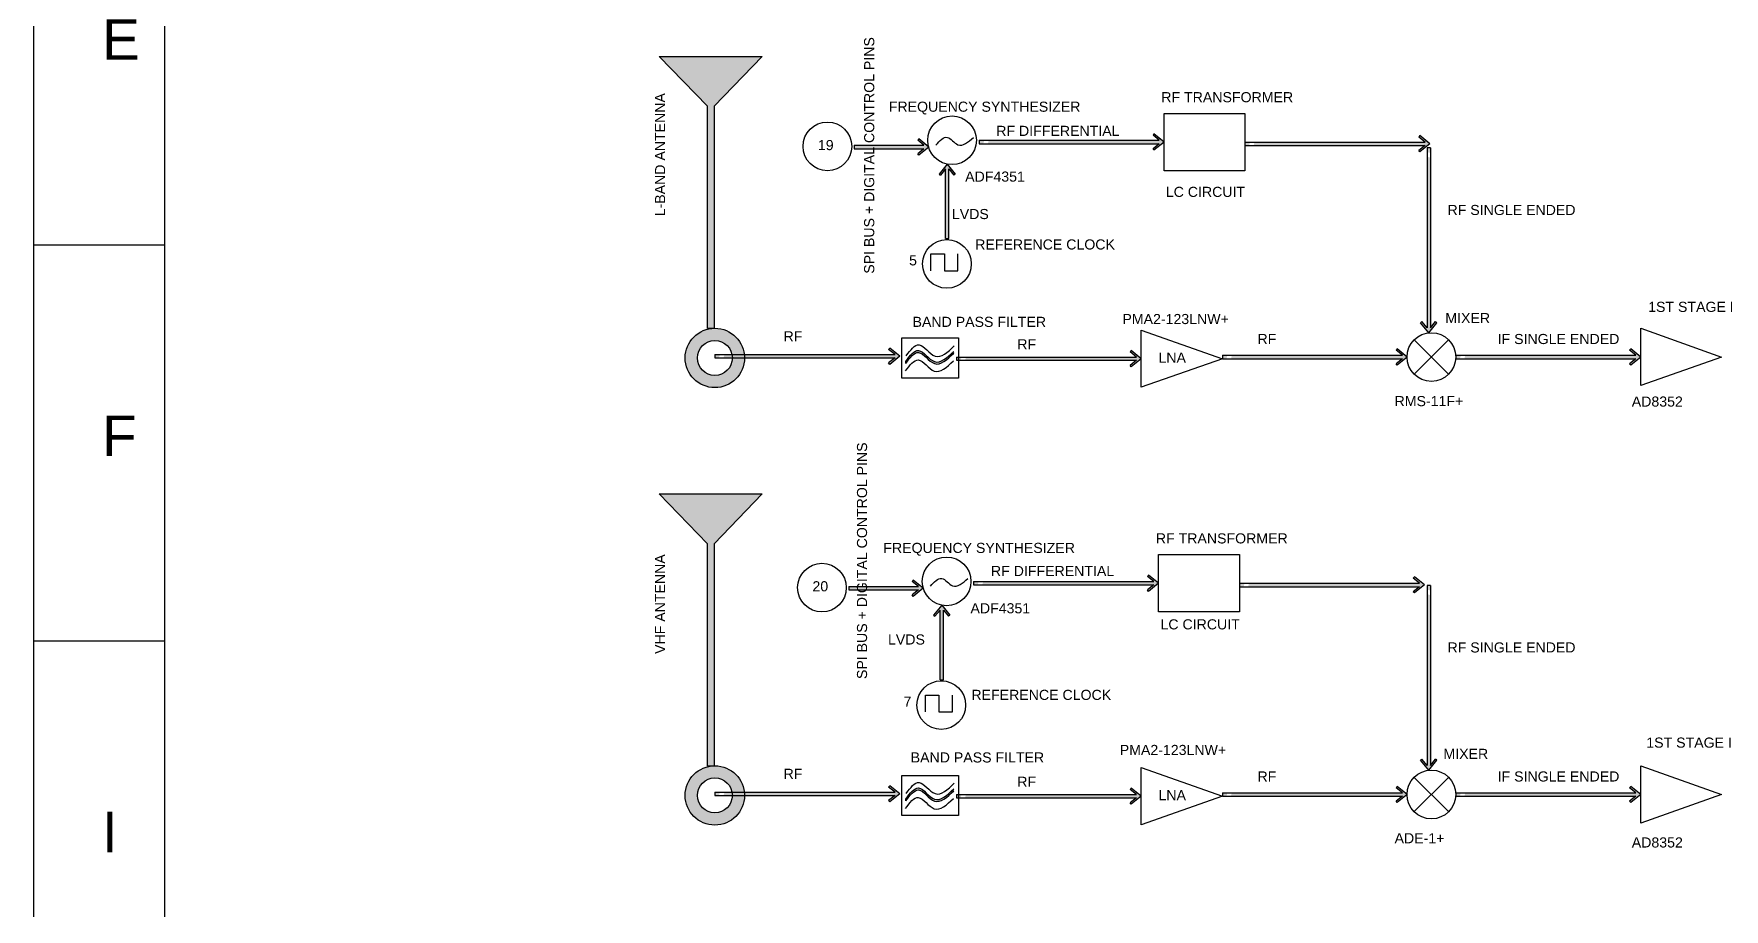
# Model space of a CAD drawing. Header units: millimetres. Extents: x 1966 to 5966, y 1587 to 4387.
# Drawn here: x 1966 to 3048, y 2696 to 3257 of the extents above; entities that cross this region are included whole.
import ezdxf

# ---------------------------------------------------------------- set-up
doc = ezdxf.new("R2010")
doc.units = ezdxf.units.MM
doc.layers.add('Part Number', color=10, linetype='Continuous')
doc.layers.add('Protocol', color=210, linetype='Continuous')
doc.styles.get("Standard").update_dxf_attribs({"font": 'arial.ttf'})

msp = doc.modelspace()

# ---------------------------------------------------------------- hatches: boundary and pattern name
h = msp.add_hatch(color=256)
h.dxf.hatch_style = 1
h.paths.add_polyline_path([(2401.5, 3210.2), (2432.3, 3242.2), (2366.4, 3242.2), (2397.2, 3210.2), (2397.2, 3067.7), (2399.4, 3067.7, -0.028589), (2401.5, 3067.9)])
h = msp.add_hatch(color=256)
h.dxf.hatch_style = 1
h.paths.add_polyline_path([(2539, 3184.1), (2532.6, 3189.3), (2531.9, 3188.4), (2535.9, 3185.2), (2491.2, 3185.2), (2491.2, 3183), (2535.9, 3183), (2531.9, 3179.8), (2532.6, 3178.9)])
h = msp.add_hatch(color=256)
h.dxf.hatch_style = 1
h.paths.add_polyline_path([(2686.6, 3186.2), (2682.6, 3183), (2683.2, 3182.1), (2689.7, 3187.3), (2683.2, 3192.5), (2682.6, 3191.6), (2686.6, 3188.4), (2585.2, 3188.4), (2583.1, 3186.2)])
edge = h.paths.add_edge_path()
edge.add_ellipse((2571.3, 3187.3), major_axis=(3.86, 7.85), ratio=0.636095, start_angle=279.8196, end_angle=294.9189, ccw=False)
edge.add_line((2576.8, 3186.2), (2583.1, 3186.2))
edge.add_line((2583.1, 3186.2), (2585.2, 3188.4))
edge.add_line((2585.2, 3188.4), (2577.4, 3188.4))
edge = h.paths.add_edge_path()
edge.add_line((2571.3, 3188.4), (2571.3, 3186.2))
edge.add_line((2571.3, 3186.2), (2573.8, 3186.2))
edge.add_ellipse((2571.3, 3187.3), major_axis=(1.93, 3.92), ratio=0.636095, start_angle=272.1348, end_angle=302.6038)
edge.add_line((2574.4, 3188.4), (2571.3, 3188.4))
h = msp.add_hatch(color=256)
h.dxf.hatch_style = 1
h.paths.add_polyline_path([(2856.8, 3185.1), (2852.8, 3181.9), (2853.5, 3181), (2859.9, 3186.2), (2853.5, 3191.4), (2852.8, 3190.5), (2856.8, 3187.3), (2755.5, 3187.3), (2753.3, 3185.1)])
edge = h.paths.add_edge_path()
edge.add_ellipse((2741.5, 3186.2), major_axis=(3.86, 7.85), ratio=0.636095, start_angle=279.8196, end_angle=294.9189, ccw=False)
edge.add_line((2747.1, 3185.1), (2753.3, 3185.1))
edge.add_line((2753.3, 3185.1), (2755.5, 3187.3))
edge.add_line((2755.5, 3187.3), (2747.6, 3187.3))
edge = h.paths.add_edge_path()
edge.add_line((2741.5, 3187.3), (2741.5, 3185.1))
edge.add_line((2741.5, 3185.1), (2744.1, 3185.1))
edge.add_ellipse((2741.5, 3186.2), major_axis=(1.93, 3.92), ratio=0.636095, start_angle=272.1348, end_angle=302.6038)
edge.add_line((2744.6, 3187.3), (2741.5, 3187.3))
h = msp.add_hatch(color=256)
h.dxf.hatch_style = 1
h.paths.add_polyline_path([(2858.1, 3068.2), (2854.8, 3072.2), (2854, 3071.5), (2859.2, 3065.1), (2864.3, 3071.5), (2863.5, 3072.2), (2860.2, 3068.2), (2860.2, 3169.5), (2858.1, 3171.7)])
edge = h.paths.add_edge_path()
edge.add_ellipse((2859.2, 3183.5), major_axis=(7.85, -3.86), ratio=0.636095, start_angle=279.8196, end_angle=294.9189, ccw=False)
edge.add_line((2858.1, 3177.9), (2858.1, 3171.7))
edge.add_line((2858.1, 3171.7), (2860.2, 3169.5))
edge.add_line((2860.2, 3169.5), (2860.2, 3177.3))
edge = h.paths.add_edge_path()
edge.add_line((2860.2, 3183.5), (2858.1, 3183.5))
edge.add_line((2858.1, 3183.5), (2858.1, 3180.9))
edge.add_ellipse((2859.2, 3183.5), major_axis=(3.92, -1.93), ratio=0.636095, start_angle=272.1348, end_angle=302.6038)
edge.add_line((2860.2, 3180.4), (2860.2, 3183.5))
h = msp.add_hatch(color=256)
h.dxf.hatch_style = 1
h.paths.add_polyline_path([(2551.9, 3170.1), (2555.1, 3166.1), (2556, 3166.8), (2550.8, 3173.2), (2545.6, 3166.8), (2546.5, 3166.1), (2549.7, 3170.1), (2549.7, 3125.4), (2551.9, 3125.4)])
h = msp.add_hatch(color=256)
h.dxf.hatch_style = 1
h.paths.add_polyline_path([(2383.1, 3048.9, 1), (2421, 3048.9), (2413.2, 3048.9, -1), (2390.9, 3048.9, -0.907055), (2413, 3051.1), (2420.9, 3051.1, 0.944515)])
h = msp.add_hatch(color=256)
h.dxf.hatch_style = 1
h.paths.add_polyline_path([(2517.4, 3048.9), (2513.3, 3045.7), (2514, 3044.8), (2520.4, 3050), (2514, 3055.1), (2513.3, 3054.3), (2517.4, 3051.1), (2416, 3051.1), (2413.8, 3048.9)])
edge = h.paths.add_edge_path()
edge.add_ellipse((2402, 3050), major_axis=(3.86, 7.85), ratio=0.636095, start_angle=279.8196, end_angle=294.9189, ccw=False)
edge.add_line((2407.6, 3048.9), (2413.8, 3048.9))
edge.add_line((2413.8, 3048.9), (2416, 3051.1))
edge.add_line((2416, 3051.1), (2408.2, 3051.1))
edge = h.paths.add_edge_path()
edge.add_line((2402, 3051.1), (2402, 3048.9))
edge.add_line((2402, 3048.9), (2404.6, 3048.9))
edge.add_ellipse((2402, 3050), major_axis=(1.93, 3.92), ratio=0.636095, start_angle=272.1348, end_angle=302.6038)
edge.add_line((2405.2, 3051.1), (2402, 3051.1))
h = msp.add_hatch(color=256)
h.dxf.hatch_style = 1
edge = h.paths.add_edge_path()
edge.add_spline(control_points=[(2524.3, 3045.4), (2527, 3049.1), (2532.8, 3056.9), (2542.8, 3040.5), (2550.6, 3047.7), (2554.7, 3051.5)], knot_values=[0, 0, 0, 0, 357.115738, 767.845973, 1217.940205, 1217.940205, 1217.940205, 1217.940205], degree=3, periodic=0)
edge.add_line((2554.7, 3051.5), (2554.7, 3052.9))
edge.add_spline(control_points=[(2554.7, 3052.9), (2550.6, 3049), (2542.8, 3041.7), (2532.8, 3058.2), (2527, 3050.3), (2524.3, 3046.7)], knot_values=[0, 0, 0, 0, 452.11498, 862.845214, 1219.960953, 1219.960953, 1219.960953, 1219.960953], degree=3, periodic=0)
edge.add_line((2524.3, 3046.7), (2524.3, 3045.4))
h = msp.add_hatch(color=256)
h.dxf.hatch_style = 1
h.paths.add_polyline_path([(2672.1, 3047.4), (2668, 3044.1), (2668.7, 3043.3), (2675.1, 3048.4), (2668.7, 3053.6), (2668, 3052.8), (2672.1, 3049.5), (2570.7, 3049.5), (2568.5, 3047.4)])
edge = h.paths.add_edge_path()
edge.add_ellipse((2556.7, 3048.4), major_axis=(3.86, 7.85), ratio=0.636095, start_angle=279.8196, end_angle=294.9189, ccw=False)
edge.add_line((2562.3, 3047.4), (2568.5, 3047.4))
edge.add_line((2568.5, 3047.4), (2570.7, 3049.5))
edge.add_line((2570.7, 3049.5), (2562.9, 3049.5))
edge = h.paths.add_edge_path()
edge.add_line((2556.7, 3049.5), (2556.7, 3047.4))
edge.add_line((2556.7, 3047.4), (2559.3, 3047.4))
edge.add_ellipse((2556.7, 3048.4), major_axis=(1.93, 3.92), ratio=0.636095, start_angle=272.1348, end_angle=302.6038)
edge.add_line((2559.9, 3049.5), (2556.7, 3049.5))
h = msp.add_hatch(color=256)
h.dxf.hatch_style = 1
h.paths.add_polyline_path([(2842.3, 3048.4), (2838.3, 3045.2), (2839, 3044.3), (2845.4, 3049.5), (2839, 3054.7), (2838.3, 3053.8), (2842.3, 3050.6), (2740.9, 3050.6), (2738.8, 3048.4)])
edge = h.paths.add_edge_path()
edge.add_ellipse((2727, 3049.5), major_axis=(3.86, 7.85), ratio=0.636095, start_angle=279.8196, end_angle=294.9189, ccw=False)
edge.add_line((2732.5, 3048.4), (2738.8, 3048.4))
edge.add_line((2738.8, 3048.4), (2740.9, 3050.6))
edge.add_line((2740.9, 3050.6), (2733.1, 3050.6))
edge = h.paths.add_edge_path()
edge.add_line((2727, 3050.6), (2727, 3048.4))
edge.add_line((2727, 3048.4), (2729.5, 3048.4))
edge.add_ellipse((2727, 3049.5), major_axis=(1.93, 3.92), ratio=0.636095, start_angle=272.1348, end_angle=302.6038)
edge.add_line((2730.1, 3050.6), (2727, 3050.6))
h = msp.add_hatch(color=256)
h.dxf.hatch_style = 1
h.paths.add_polyline_path([(2991.8, 3048.4), (2987.8, 3045.2), (2988.5, 3044.3), (2994.9, 3049.5), (2988.5, 3054.7), (2987.8, 3053.8), (2991.8, 3050.6), (2890.4, 3050.6), (2888.3, 3048.4)])
edge = h.paths.add_edge_path()
edge.add_ellipse((2876.5, 3049.5), major_axis=(3.86, 7.85), ratio=0.636095, start_angle=279.8196, end_angle=294.9189, ccw=False)
edge.add_line((2882, 3048.4), (2888.3, 3048.4))
edge.add_line((2888.3, 3048.4), (2890.4, 3050.6))
edge.add_line((2890.4, 3050.6), (2882.6, 3050.6))
edge = h.paths.add_edge_path()
edge.add_line((2876.5, 3050.6), (2876.5, 3048.4))
edge.add_line((2876.5, 3048.4), (2879, 3048.4))
edge.add_ellipse((2876.5, 3049.5), major_axis=(1.93, 3.92), ratio=0.636095, start_angle=272.1348, end_angle=302.6038)
edge.add_line((2879.6, 3050.6), (2876.5, 3050.6))
h = msp.add_hatch(color=256)
h.dxf.hatch_style = 1
h.paths.add_polyline_path([(2401.5, 2929.8), (2432.3, 2961.8), (2366.4, 2961.8), (2397.2, 2929.8), (2397.2, 2787.2), (2399.4, 2787.2, -0.028589), (2401.5, 2787.4)])
h = msp.add_hatch(color=256)
h.dxf.hatch_style = 1
h.paths.add_polyline_path([(2535.4, 2901.3), (2529, 2906.5), (2528.4, 2905.6), (2532.4, 2902.4), (2487.7, 2902.4), (2487.7, 2900.2), (2532.4, 2900.2), (2528.4, 2897), (2529, 2896.1)])
h = msp.add_hatch(color=256)
h.dxf.hatch_style = 1
h.paths.add_polyline_path([(2683.1, 2903.4), (2679, 2900.2), (2679.7, 2899.3), (2686.1, 2904.5), (2679.7, 2909.7), (2679, 2908.8), (2683.1, 2905.6), (2581.7, 2905.6), (2579.5, 2903.4)])
edge = h.paths.add_edge_path()
edge.add_ellipse((2567.7, 2904.5), major_axis=(3.86, 7.85), ratio=0.636095, start_angle=279.8196, end_angle=294.9189, ccw=False)
edge.add_line((2573.3, 2903.4), (2579.5, 2903.4))
edge.add_line((2579.5, 2903.4), (2581.7, 2905.6))
edge.add_line((2581.7, 2905.6), (2573.9, 2905.6))
edge = h.paths.add_edge_path()
edge.add_line((2567.7, 2905.6), (2567.7, 2903.4))
edge.add_line((2567.7, 2903.4), (2570.3, 2903.4))
edge.add_ellipse((2567.7, 2904.5), major_axis=(1.93, 3.92), ratio=0.636095, start_angle=272.1348, end_angle=302.6038)
edge.add_line((2570.9, 2905.6), (2567.7, 2905.6))
h = msp.add_hatch(color=256)
h.dxf.hatch_style = 1
h.paths.add_polyline_path([(2853.3, 2902.3), (2849.3, 2899.1), (2850, 2898.3), (2856.4, 2903.4), (2850, 2908.6), (2849.3, 2907.7), (2853.3, 2904.5), (2751.9, 2904.5), (2749.8, 2902.3)])
edge = h.paths.add_edge_path()
edge.add_ellipse((2738, 2903.4), major_axis=(3.86, 7.85), ratio=0.636095, start_angle=279.8196, end_angle=294.9189, ccw=False)
edge.add_line((2743.5, 2902.3), (2749.8, 2902.3))
edge.add_line((2749.8, 2902.3), (2751.9, 2904.5))
edge.add_line((2751.9, 2904.5), (2744.1, 2904.5))
edge = h.paths.add_edge_path()
edge.add_line((2738, 2904.5), (2738, 2902.3))
edge.add_line((2738, 2902.3), (2740.5, 2902.3))
edge.add_ellipse((2738, 2903.4), major_axis=(1.93, 3.92), ratio=0.636095, start_angle=272.1348, end_angle=302.6038)
edge.add_line((2741.1, 2904.5), (2738, 2904.5))
h = msp.add_hatch(color=256)
h.dxf.hatch_style = 1
h.paths.add_polyline_path([(2858.1, 2787.7), (2854.8, 2791.7), (2854, 2791.1), (2859.2, 2784.7), (2864.3, 2791.1), (2863.5, 2791.7), (2860.2, 2787.7), (2860.2, 2889.1), (2858.1, 2891.3)])
edge = h.paths.add_edge_path()
edge.add_ellipse((2859.2, 2903.1), major_axis=(7.85, -3.86), ratio=0.636095, start_angle=279.8196, end_angle=294.9189, ccw=False)
edge.add_line((2858.1, 2897.5), (2858.1, 2891.3))
edge.add_line((2858.1, 2891.3), (2860.2, 2889.1))
edge.add_line((2860.2, 2889.1), (2860.2, 2896.9))
edge = h.paths.add_edge_path()
edge.add_line((2860.2, 2903.1), (2858.1, 2903.1))
edge.add_line((2858.1, 2903.1), (2858.1, 2900.5))
edge.add_ellipse((2859.2, 2903.1), major_axis=(3.92, -1.93), ratio=0.636095, start_angle=272.1348, end_angle=302.6038)
edge.add_line((2860.2, 2899.9), (2860.2, 2903.1))
h = msp.add_hatch(color=256)
h.dxf.hatch_style = 1
h.paths.add_polyline_path([(2548.4, 2887.3), (2551.6, 2883.3), (2552.4, 2884), (2547.3, 2890.4), (2542.1, 2884), (2542.9, 2883.3), (2546.2, 2887.3), (2546.2, 2842.6), (2548.4, 2842.6)])
h = msp.add_hatch(color=256)
h.dxf.hatch_style = 1
h.paths.add_polyline_path([(2383.1, 2768.5, 1), (2421, 2768.5), (2413.2, 2768.5, -1), (2390.9, 2768.5, -0.907055), (2413, 2770.6), (2420.9, 2770.6, 0.944515)])
h = msp.add_hatch(color=256)
h.dxf.hatch_style = 1
h.paths.add_polyline_path([(2517.4, 2768.5), (2513.3, 2765.2), (2514, 2764.4), (2520.4, 2769.5), (2514, 2774.7), (2513.3, 2773.9), (2517.4, 2770.6), (2416, 2770.6), (2413.8, 2768.5)])
edge = h.paths.add_edge_path()
edge.add_ellipse((2402, 2769.5), major_axis=(3.86, 7.85), ratio=0.636095, start_angle=279.8196, end_angle=294.9189, ccw=False)
edge.add_line((2407.6, 2768.5), (2413.8, 2768.5))
edge.add_line((2413.8, 2768.5), (2416, 2770.6))
edge.add_line((2416, 2770.6), (2408.2, 2770.6))
edge = h.paths.add_edge_path()
edge.add_line((2402, 2770.6), (2402, 2768.5))
edge.add_line((2402, 2768.5), (2404.6, 2768.5))
edge.add_ellipse((2402, 2769.5), major_axis=(1.93, 3.92), ratio=0.636095, start_angle=272.1348, end_angle=302.6038)
edge.add_line((2405.2, 2770.6), (2402, 2770.6))
h = msp.add_hatch(color=256)
h.dxf.hatch_style = 1
edge = h.paths.add_edge_path()
edge.add_spline(control_points=[(2524.3, 2765), (2527, 2768.6), (2532.8, 2776.5), (2542.8, 2760), (2550.6, 2767.2), (2554.7, 2771.1)], knot_values=[0, 0, 0, 0, 357.115738, 767.845973, 1217.940205, 1217.940205, 1217.940205, 1217.940205], degree=3, periodic=0)
edge.add_line((2554.7, 2771.1), (2554.7, 2772.4))
edge.add_spline(control_points=[(2554.7, 2772.4), (2550.6, 2768.5), (2542.8, 2761.3), (2532.8, 2777.8), (2527, 2769.9), (2524.3, 2766.2)], knot_values=[0, 0, 0, 0, 452.11498, 862.845214, 1219.960953, 1219.960953, 1219.960953, 1219.960953], degree=3, periodic=0)
edge.add_line((2524.3, 2766.2), (2524.3, 2765))
h = msp.add_hatch(color=256)
h.dxf.hatch_style = 1
h.paths.add_polyline_path([(2672.1, 2766.9), (2668, 2763.7), (2668.7, 2762.8), (2675.1, 2768), (2668.7, 2773.2), (2668, 2772.3), (2672.1, 2769.1), (2570.7, 2769.1), (2568.5, 2766.9)])
edge = h.paths.add_edge_path()
edge.add_ellipse((2556.7, 2768), major_axis=(3.86, 7.85), ratio=0.636095, start_angle=279.8196, end_angle=294.9189, ccw=False)
edge.add_line((2562.3, 2766.9), (2568.5, 2766.9))
edge.add_line((2568.5, 2766.9), (2570.7, 2769.1))
edge.add_line((2570.7, 2769.1), (2562.9, 2769.1))
edge = h.paths.add_edge_path()
edge.add_line((2556.7, 2769.1), (2556.7, 2766.9))
edge.add_line((2556.7, 2766.9), (2559.3, 2766.9))
edge.add_ellipse((2556.7, 2768), major_axis=(1.93, 3.92), ratio=0.636095, start_angle=272.1348, end_angle=302.6038)
edge.add_line((2559.9, 2769.1), (2556.7, 2769.1))
h = msp.add_hatch(color=256)
h.dxf.hatch_style = 1
h.paths.add_polyline_path([(2842.3, 2768), (2838.3, 2764.8), (2839, 2763.9), (2845.4, 2769.1), (2839, 2774.2), (2838.3, 2773.4), (2842.3, 2770.2), (2740.9, 2770.2), (2738.8, 2768)])
edge = h.paths.add_edge_path()
edge.add_ellipse((2727, 2769.1), major_axis=(3.86, 7.85), ratio=0.636095, start_angle=279.8196, end_angle=294.9189, ccw=False)
edge.add_line((2732.5, 2768), (2738.8, 2768))
edge.add_line((2738.8, 2768), (2740.9, 2770.2))
edge.add_line((2740.9, 2770.2), (2733.1, 2770.2))
edge = h.paths.add_edge_path()
edge.add_line((2727, 2770.2), (2727, 2768))
edge.add_line((2727, 2768), (2729.5, 2768))
edge.add_ellipse((2727, 2769.1), major_axis=(1.93, 3.92), ratio=0.636095, start_angle=272.1348, end_angle=302.6038)
edge.add_line((2730.1, 2770.2), (2727, 2770.2))
h = msp.add_hatch(color=256)
h.dxf.hatch_style = 1
h.paths.add_polyline_path([(2991.8, 2768), (2987.8, 2764.8), (2988.5, 2763.9), (2994.9, 2769.1), (2988.5, 2774.2), (2987.8, 2773.4), (2991.8, 2770.2), (2890.4, 2770.2), (2888.3, 2768)])
edge = h.paths.add_edge_path()
edge.add_ellipse((2876.5, 2769.1), major_axis=(3.86, 7.85), ratio=0.636095, start_angle=279.8196, end_angle=294.9189, ccw=False)
edge.add_line((2882, 2768), (2888.3, 2768))
edge.add_line((2888.3, 2768), (2890.4, 2770.2))
edge.add_line((2890.4, 2770.2), (2882.6, 2770.2))
edge = h.paths.add_edge_path()
edge.add_line((2876.5, 2770.2), (2876.5, 2768))
edge.add_line((2876.5, 2768), (2879, 2768))
edge.add_ellipse((2876.5, 2769.1), major_axis=(1.93, 3.92), ratio=0.636095, start_angle=272.1348, end_angle=302.6038)
edge.add_line((2879.6, 2770.2), (2876.5, 2770.2))

# ---------------------------------------------------------------- linework, layer by layer
for p, q in [((2397.2, 3210.2), (2366.4, 3242.2)), ((2366.4, 3242.2), (2432.3, 3242.2)), ((2401.5, 3210.2), (2432.3, 3242.2)), ((2397.2, 3067.7), (2397.2, 3210.2)), ((2401.5, 3210.2), (2401.5, 3067.7)), ((2689.7, 3205.7), (2741.5, 3205.7)), ((2689.7, 3168.9), (2689.7, 3205.7)), ((2741.5, 3205.7), (2741.5, 3168.9)), ((2491.2, 3185.2), (2535.9, 3185.2)), ((2491.2, 3185.2), (2491.2, 3183)), ((2491.2, 3183), (2535.9, 3183)), ((2532.6, 3189.3), (2531.9, 3188.4)), ((2535.9, 3185.2), (2531.9, 3188.4)), ((2535.9, 3183), (2531.9, 3179.8)), ((2539, 3184.1), (2532.6, 3189.3)), ((2539, 3184.1), (2532.6, 3178.9)), ((2571.3, 3188.4), (2686.6, 3188.4)), ((2571.3, 3188.4), (2571.3, 3186.2)), ((2571.3, 3186.2), (2686.6, 3186.2)), ((2683.2, 3192.5), (2682.6, 3191.6)), ((2686.6, 3188.4), (2682.6, 3191.6)), ((2686.6, 3186.2), (2682.6, 3183)), ((2683.2, 3182.1), (2682.6, 3183)), ((2689.7, 3187.3), (2683.2, 3192.5)), ((2689.7, 3187.3), (2683.2, 3182.1)), ((2741.5, 3187.3), (2856.8, 3187.3)), ((2741.5, 3187.3), (2741.5, 3185.1)), ((2741.5, 3185.1), (2856.8, 3185.1)), ((2853.5, 3191.4), (2852.8, 3190.5)), ((2856.8, 3187.3), (2852.8, 3190.5)), ((2856.8, 3185.1), (2852.8, 3181.9)), ((2859.9, 3186.2), (2853.5, 3191.4)), ((2859.9, 3186.2), (2853.5, 3181)), ((2858.1, 3183.5), (2858.1, 3068.2)), ((2860.2, 3183.5), (2858.1, 3183.5)), ((2860.2, 3183.5), (2860.2, 3068.2)), ((2532.6, 3178.9), (2531.9, 3179.8)), ((2550.8, 3173.2), (2545.6, 3166.8)), ((2550.8, 3173.2), (2556, 3166.8)), ((2853.5, 3181), (2852.8, 3181.9)), ((2545.6, 3166.8), (2546.5, 3166.1)), ((2549.7, 3170.1), (2546.5, 3166.1)), ((2549.7, 3125.4), (2549.7, 3170.1)), ((2551.9, 3125.4), (2551.9, 3170.1)), ((2551.9, 3170.1), (2555.1, 3166.1)), ((2556, 3166.8), (2555.1, 3166.1)), ((2741.5, 3168.9), (2689.7, 3168.9)), ((2549.7, 3125.4), (2551.9, 3125.4)), ((2540.4, 3104.8), (2540.4, 3115.6)), ((2540.4, 3115.6), (2549, 3115.6)), ((2549, 3115.6), (2549, 3104.8)), ((2557.7, 3104.8), (2557.7, 3115.6)), ((2549, 3104.8), (2557.7, 3104.8)), ((2401.5, 3067.7), (2397.2, 3067.7)), ((2675.1, 3066.8), (2727, 3048.4)), ((2675.1, 3030.1), (2675.1, 3066.8)), ((2854, 3071.5), (2854.8, 3072.2)), ((2859.2, 3065.1), (2854, 3071.5)), ((2858.1, 3068.2), (2854.8, 3072.2)), ((2859.2, 3065.1), (2864.3, 3071.5)), ((2860.2, 3068.2), (2863.5, 3072.2)), ((2864.3, 3071.5), (2863.5, 3072.2)), ((2994.9, 3067.9), (3046.7, 3049.5)), ((2994.9, 3031.2), (2994.9, 3067.9)), ((2514, 3055.1), (2513.3, 3054.3)), ((2517.4, 3051.1), (2513.3, 3054.3)), ((2520.4, 3050), (2514, 3055.1)), ((2521.8, 3061.7), (2558.1, 3061.7)), ((2521.8, 3036), (2521.8, 3061.7)), ((2554.7, 3051.5), (2554.7, 3052.9)), ((2558.1, 3061.7), (2558.1, 3036)), ((2668.7, 3053.6), (2668, 3052.8)), ((2672.1, 3049.5), (2668, 3052.8)), ((2675.1, 3048.4), (2668.7, 3053.6)), ((2839, 3054.7), (2838.3, 3053.8)), ((2842.3, 3050.6), (2838.3, 3053.8)), ((2845.4, 3049.5), (2839, 3054.7)), ((2871.9, 3060.5), (2849.9, 3038.5)), ((2849.9, 3060.5), (2871.9, 3038.5)), ((2988.5, 3054.7), (2987.8, 3053.8)), ((2991.8, 3050.6), (2987.8, 3053.8)), ((2994.9, 3049.5), (2988.5, 3054.7)), ((2402, 3051.1), (2517.4, 3051.1)), ((2402, 3051.1), (2402, 3048.9)), ((2402, 3048.9), (2517.4, 3048.9)), ((2517.4, 3048.9), (2513.3, 3045.7)), ((2514, 3044.8), (2513.3, 3045.7)), ((2520.4, 3050), (2514, 3044.8)), ((2524.3, 3045.4), (2524.3, 3046.7)), ((2556.7, 3049.5), (2672.1, 3049.5)), ((2556.7, 3049.5), (2556.7, 3047.4)), ((2556.7, 3047.4), (2672.1, 3047.4)), ((2672.1, 3047.4), (2668, 3044.1)), ((2668.7, 3043.3), (2668, 3044.1)), ((2675.1, 3048.4), (2668.7, 3043.3)), ((2727, 3048.4), (2675.1, 3030.1)), ((2727, 3050.6), (2842.3, 3050.6)), ((2727, 3050.6), (2727, 3048.4)), ((2727, 3048.4), (2842.3, 3048.4)), ((2842.3, 3048.4), (2838.3, 3045.2)), ((2839, 3044.3), (2838.3, 3045.2)), ((2845.4, 3049.5), (2839, 3044.3)), ((2876.5, 3050.6), (2991.8, 3050.6)), ((2876.5, 3050.6), (2876.5, 3048.4)), ((2876.5, 3048.4), (2991.8, 3048.4)), ((2991.8, 3048.4), (2987.8, 3045.2)), ((2988.5, 3044.3), (2987.8, 3045.2)), ((2994.9, 3049.5), (2988.5, 3044.3)), ((3046.7, 3049.5), (2994.9, 3031.2)), ((2558.1, 3036), (2521.8, 3036)), ((2397.2, 2929.8), (2366.4, 2961.8)), ((2366.4, 2961.8), (2432.3, 2961.8)), ((2401.5, 2929.8), (2432.3, 2961.8)), ((2397.2, 2787.2), (2397.2, 2929.8)), ((2401.5, 2929.8), (2401.5, 2787.2)), ((2686.1, 2922.9), (2738, 2922.9)), ((2686.1, 2886.1), (2686.1, 2922.9)), ((2738, 2922.9), (2738, 2886.1)), ((2487.7, 2902.4), (2532.4, 2902.4)), ((2487.7, 2902.4), (2487.7, 2900.2)), ((2529, 2906.5), (2528.4, 2905.6)), ((2532.4, 2902.4), (2528.4, 2905.6)), ((2535.4, 2901.3), (2529, 2906.5)), ((2535.4, 2901.3), (2529, 2896.1)), ((2567.7, 2905.6), (2683.1, 2905.6)), ((2567.7, 2905.6), (2567.7, 2903.4)), ((2567.7, 2903.4), (2683.1, 2903.4)), ((2679.7, 2909.7), (2679, 2908.8)), ((2683.1, 2905.6), (2679, 2908.8)), ((2683.1, 2903.4), (2679, 2900.2)), ((2686.1, 2904.5), (2679.7, 2909.7)), ((2686.1, 2904.5), (2679.7, 2899.3)), ((2738, 2904.5), (2853.3, 2904.5)), ((2738, 2904.5), (2738, 2902.3)), ((2738, 2902.3), (2853.3, 2902.3)), ((2850, 2908.6), (2849.3, 2907.7)), ((2853.3, 2904.5), (2849.3, 2907.7)), ((2853.3, 2902.3), (2849.3, 2899.1)), ((2856.4, 2903.4), (2850, 2908.6)), ((2856.4, 2903.4), (2850, 2898.3)), ((2858.1, 2903.1), (2858.1, 2787.7)), ((2860.2, 2903.1), (2858.1, 2903.1)), ((2860.2, 2903.1), (2860.2, 2787.7)), ((2487.7, 2900.2), (2532.4, 2900.2)), ((2532.4, 2900.2), (2528.4, 2897)), ((2529, 2896.1), (2528.4, 2897)), ((2547.3, 2890.4), (2542.1, 2884)), ((2547.3, 2890.4), (2552.4, 2884)), ((2679.7, 2899.3), (2679, 2900.2)), ((2850, 2898.3), (2849.3, 2899.1)), ((2542.1, 2884), (2542.9, 2883.3)), ((2546.2, 2887.3), (2542.9, 2883.3)), ((2546.2, 2842.6), (2546.2, 2887.3)), ((2548.4, 2842.6), (2548.4, 2887.3)), ((2548.4, 2887.3), (2551.6, 2883.3)), ((2552.4, 2884), (2551.6, 2883.3)), ((2738, 2886.1), (2686.1, 2886.1)), ((2546.2, 2842.6), (2548.4, 2842.6)), ((2536.9, 2822), (2536.9, 2832.8)), ((2536.9, 2832.8), (2545.5, 2832.8)), ((2545.5, 2832.8), (2545.5, 2822)), ((2554.1, 2822), (2554.1, 2832.8)), ((2545.5, 2822), (2554.1, 2822)), ((2401.5, 2787.2), (2397.2, 2787.2)), ((2675.1, 2786.4), (2727, 2768)), ((2675.1, 2749.6), (2675.1, 2786.4)), ((2854, 2791.1), (2854.8, 2791.7)), ((2859.2, 2784.7), (2854, 2791.1)), ((2858.1, 2787.7), (2854.8, 2791.7)), ((2859.2, 2784.7), (2864.3, 2791.1)), ((2860.2, 2787.7), (2863.5, 2791.7)), ((2864.3, 2791.1), (2863.5, 2791.7)), ((2994.9, 2787.4), (3046.7, 2769.1)), ((2994.9, 2750.7), (2994.9, 2787.4)), ((2514, 2774.7), (2513.3, 2773.9)), ((2517.4, 2770.6), (2513.3, 2773.9)), ((2520.4, 2769.5), (2514, 2774.7)), ((2521.8, 2781.3), (2558.1, 2781.3)), ((2521.8, 2755.6), (2521.8, 2781.3)), ((2554.7, 2771.1), (2554.7, 2772.4)), ((2558.1, 2781.3), (2558.1, 2755.6)), ((2668.7, 2773.2), (2668, 2772.3)), ((2672.1, 2769.1), (2668, 2772.3)), ((2675.1, 2768), (2668.7, 2773.2)), ((2839, 2774.2), (2838.3, 2773.4)), ((2842.3, 2770.2), (2838.3, 2773.4)), ((2845.4, 2769.1), (2839, 2774.2)), ((2871.9, 2780.1), (2849.9, 2758.1)), ((2849.9, 2780.1), (2871.9, 2758.1)), ((2988.5, 2774.2), (2987.8, 2773.4)), ((2991.8, 2770.2), (2987.8, 2773.4)), ((2994.9, 2769.1), (2988.5, 2774.2)), ((2402, 2770.6), (2517.4, 2770.6)), ((2402, 2770.6), (2402, 2768.5)), ((2402, 2768.5), (2517.4, 2768.5)), ((2517.4, 2768.5), (2513.3, 2765.2)), ((2514, 2764.4), (2513.3, 2765.2)), ((2520.4, 2769.5), (2514, 2764.4)), ((2524.3, 2765), (2524.3, 2766.2)), ((2556.7, 2769.1), (2672.1, 2769.1)), ((2556.7, 2769.1), (2556.7, 2766.9)), ((2556.7, 2766.9), (2672.1, 2766.9)), ((2672.1, 2766.9), (2668, 2763.7)), ((2668.7, 2762.8), (2668, 2763.7)), ((2675.1, 2768), (2668.7, 2762.8)), ((2727, 2768), (2675.1, 2749.6)), ((2727, 2770.2), (2842.3, 2770.2)), ((2727, 2770.2), (2727, 2768)), ((2727, 2768), (2842.3, 2768)), ((2842.3, 2768), (2838.3, 2764.8)), ((2839, 2763.9), (2838.3, 2764.8)), ((2845.4, 2769.1), (2839, 2763.9)), ((2876.5, 2770.2), (2991.8, 2770.2)), ((2876.5, 2770.2), (2876.5, 2768)), ((2876.5, 2768), (2991.8, 2768)), ((2991.8, 2768), (2987.8, 2764.8)), ((2988.5, 2763.9), (2987.8, 2764.8)), ((2994.9, 2769.1), (2988.5, 2763.9)), ((3046.7, 2769.1), (2994.9, 2750.7)), ((2558.1, 2755.6), (2521.8, 2755.6))]:
    msp.add_line(p, q)
for centre, radius in [((2474.1, 3184.5), 15.6), ((2553.9, 3188.4), 15.6), ((2550.6, 3109.2), 15.6), ((2402, 3048.9), 19), ((2860.9, 3049.5), 15.6), ((2402, 3048.9), 11.2), ((2470.6, 2901.7), 15.6), ((2550.4, 2905.7), 15.6), ((2547, 2826.4), 15.6), ((2402, 2768.5), 19), ((2860.9, 2769.1), 15.6), ((2402, 2768.5), 11.2)]:
    msp.add_circle(centre, radius)
for points in [[(2543.6, 3185.4), (2550.9, 3190.3), (2557.7, 3185.6), (2567.6, 3190.3)], [(2524.3, 3046.7), (2532.5, 3053.7), (2542.6, 3046.6), (2555, 3053.1)], [(2524.3, 3045.4), (2532.5, 3052.4), (2542.6, 3045.3), (2555, 3051.9)], [(2524.6, 3050.3), (2532.8, 3057.3), (2543, 3050.1), (2555.3, 3056.7)], [(2524.1, 3040.6), (2532.3, 3047.6), (2542.4, 3040.5), (2554.8, 3047)], [(2540, 2902.6), (2547.3, 2907.6), (2554.2, 2902.9), (2564.1, 2907.6)], [(2524.3, 2766.2), (2532.5, 2773.3), (2542.6, 2766.1), (2555, 2772.7)], [(2524.3, 2765), (2532.5, 2772), (2542.6, 2764.9), (2555, 2771.4)], [(2524.6, 2769.8), (2532.8, 2776.8), (2543, 2769.7), (2555.3, 2776.3)], [(2524.1, 2760.1), (2532.3, 2767.2), (2542.4, 2760), (2554.8, 2766.6)]]:
    msp.add_spline(points, degree=3)
at = {"layer": 'Protocol', "color": 7}
for p, q in [((1965.9, 1587.3), (1965.9, 4387.3)), ((2049.7, 1587.3), (2049.7, 4303.4)), ((2049.7, 3121.3), (1965.9, 3121.3)), ((2049.7, 2867.3), (1965.9, 2867.3))]:
    msp.add_line(p, q, dxfattribs=at)

# ---------------------------------------------------------------- texts
at = {"char_height": 6.48, "attachment_point": 1, "rotation": 90}
for s, insert in [('L-BAND ANTENNA', (2363.7, 3139.7)), ('VHF ANTENNA', (2363.7, 2859.2))]:
    msp.add_mtext_dynamic_manual_height_columns(s, width=1322.284, gutter_width=12.5, heights=[0], dxfattribs=dict(at, insert=insert))
at = {"char_height": 6.48, "attachment_point": 1}
for s, width, insert in [('RF TRANSFORMER', 679.412, (2687.9, 3219.3)), ('FREQUENCY SYNTHESIZER', 651.719, (2513.4, 3213.2)), ('19', 463.566, (2468, 3188.6)), ('REFERENCE CLOCK', 490.834, (2568.7, 3124.9)), ('5', 463.566, (2526.4, 3114.7)), ('BAND PASS FILTER', 529.202, (2528.6, 3075.3)), ('MIXER', 30, (2869.8, 3077.7)), ('1ST STAGE IF AMPLIFIER ', 679.412, (2999.7, 3084.9)), ('LNA', 145.043, (2686.1, 3052.3)), ('RF TRANSFORMER', 679.412, (2684.4, 2936.5)), ('FREQUENCY SYNTHESIZER', 651.719, (2509.9, 2930.4)), ('20', 463.566, (2464.5, 2905.8)), ('REFERENCE CLOCK', 490.834, (2566.3, 2836.2)), ('7', 463.566, (2522.9, 2831.9)), ('1ST STAGE IF AMPLIFIER ', 679.412, (2998.5, 2805.6)), ('BAND PASS FILTER', 529.202, (2527.4, 2796.1)), ('MIXER', 30, (2868.6, 2798.4)), ('LNA', 145.043, (2686.1, 2771.9))]:
    msp.add_mtext_dynamic_manual_height_columns(s, width=width, gutter_width=12.5, heights=[0], dxfattribs=dict(at, insert=insert))
at = {"layer": 'Part Number', "char_height": 6.48, "attachment_point": 1}
for s, width, insert in [('ADF4351', 798.065, (2562.3, 3168.4)), ('LC CIRCUIT', 798.065, (2690.8, 3158.6)), ('PMA2-123LNW+', 796.234, (2663, 3077.1)), ('RMS-11F+', 798.065, (2837.3, 3024.5)), ('AD8352', 798.065, (2989.2, 3024.2)), ('ADF4351', 798.065, (2565.7, 2891.7)), ('LC CIRCUIT', 798.065, (2687.4, 2881.4)), ('PMA2-123LNW+', 796.234, (2661.3, 2800.9)), ('ADE-1+', 798.065, (2837.3, 2744.3)), ('AD8352', 798.065, (2989.2, 2741.6))]:
    msp.add_mtext_dynamic_manual_height_columns(s, width=width, gutter_width=12.5, heights=[0], dxfattribs=dict(at, insert=insert))
at = {"layer": 'Protocol', "color": 7, "char_height": 26, "attachment_point": 1}
for s, insert in [('E', (2009.5, 3266)), ('F', (2009.5, 3012)), ('I', (2009.5, 2758))]:
    msp.add_mtext_dynamic_manual_height_columns(s, width=323.676, gutter_width=12.5, heights=[0], dxfattribs=dict(at, insert=insert))
at = {"layer": 'Protocol', "char_height": 6.48, "attachment_point": 1, "rotation": 90}
for insert in [(2497.6, 3102.9), (2493, 2843.1)]:
    msp.add_mtext_dynamic_manual_height_columns('SPI BUS + DIGITAL CONTROL PINS', width=700.886, gutter_width=12.5, heights=[0], dxfattribs=dict(at, insert=insert))
at = {"layer": 'Protocol', "char_height": 6.48, "attachment_point": 1}
for s, insert in [('RF DIFFERENTIAL', (2582.2, 3197.7)), ('LVDS', (2553.8, 3144.4)), ('RF SINGLE ENDED', (2871.2, 3147)), ('RF', (2446, 3066)), ('RF', (2749.5, 3064.3)), ('IF SINGLE ENDED', (2903.3, 3064.3)), ('RF', (2595.7, 3060.9)), ('RF DIFFERENTIAL', (2578.8, 2915.6)), ('LVDS', (2512.9, 2871.7)), ('RF SINGLE ENDED', (2871.2, 2866.6)), ('RF', (2446, 2785.6)), ('RF', (2749.5, 2783.9)), ('IF SINGLE ENDED', (2903.3, 2783.9)), ('RF', (2595.7, 2780.5))]:
    msp.add_mtext_dynamic_manual_height_columns(s, width=758.944, gutter_width=12.5, heights=[0], dxfattribs=dict(at, insert=insert))

doc.saveas('drawing.dxf')
